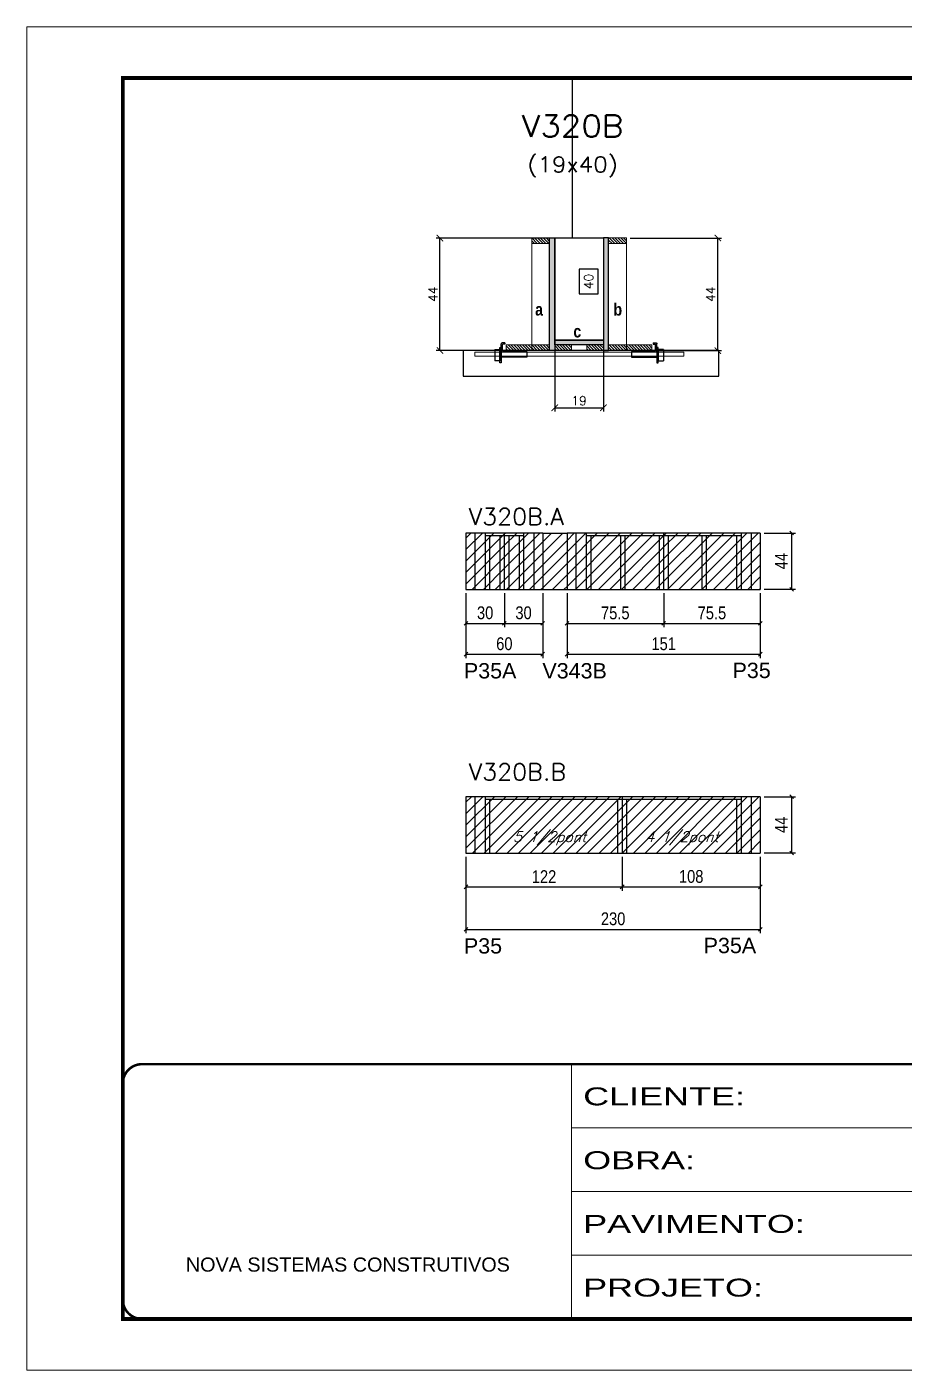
# Model space of a CAD drawing. Extents: x 137137 to 143418, y 10464 to 34486.
# Drawn here: x 140307 to 140993, y 20801 to 21851 of the extents above; entities that cross this region are included whole.
import ezdxf
from ezdxf.enums import TextEntityAlignment as Align

# ---------------------------------------------------------------- set-up
doc = ezdxf.new("R2010")
doc.units = 0
for name, pattern in [('CONTINUO', [0]), ('DASHED', [0.75, 0.5, -0.25]), ('HIDDEN', [0.375, 0.25, -0.125])]:
    doc.linetypes.add(name, pattern=pattern)
for name, color, linetype in [('5', 5, 'Continuous'), ('barrote', 251, 'Continuous'), ('COTA', 241, 'Continuous'), ('Cota Seção (2x)', 4, 'Continuous'), ('detalhes', 4, 'Continuous'), ('Painéis', 200, 'Continuous'), ('presilha', 1, 'Continuous'), ('SARR_2.2x7', 40, 'Continuous'), ('SARR_3.5x7', 81, 'Continuous'), ('texto', 7, 'Continuous'), ('Texto de Titulo', 7, 'Continuous'), ('Texto Qtd Sarr', 242, 'Continuous')]:
    doc.layers.add(name, color=color, linetype=linetype)
for name, color, linetype, lineweight in [('CONCRETO', 251, 'Continuous', 25), ('Folhas', 255, 'Continuous', 9), ('Hachura', 251, 'Continuous', 9), ('Madeira', 126, 'Continuous', 18), ('SARRAFO DE PRESSAO', 251, 'DASHED', 9), ('SCO-___-LAJ', 2, 'Continuous', 0), ('Texto Seção', 7, 'Continuous', 15)]:
    doc.layers.add(name, color=color, linetype=linetype, lineweight=lineweight)
doc.styles.add('ARIAL', font='arial.ttf')
doc.styles.add('COTA TECNICA', font='techl___.ttf', dxfattribs={"height": 10})
doc.styles.add('REGUA-120', font='ROMANS.shx', dxfattribs={"height": 15})
doc.styles.add('Romans', font='romans.shx')
doc.styles.get("Standard").update_dxf_attribs({"font": 'arial.ttf'})
doc.styles.add('TECNICA', font='techb___.ttf', dxfattribs={"height": 10})
doc.styles.add('Tecnologia', font='')
doc.styles.get('Tecnologia').set_extended_font_data('Forgotten Futurist')
doc.dimstyles.new('Cota Seção (2x)', dxfattribs={"dimtxt": 7, "dimasz": 5, "dimexe": 3, "dimexo": 3, "dimgap": 2, "dimtad": 3, "dimdec": 1, "dimlfac": 0.5, "dimzin": 12, "dimdsep": 46, "dimtxsty": 'Romans', "dimblk": 'ARCHTICK', "dimcen": 0, "dimclrd": 4, "dimclre": 4, "dimclrt": 1, "dimadec": 1, "dimazin": 3, "dimtfac": 1, "dimtdec": 1, "dimtmove": 0, "dimatfit": 3, "dimldrblk": 'OBLIQUE', "dimfxl": 1, "dimtolj": 1, "dimtzin": 12, "dimarcsym": 0})
doc.dimstyles.new('Cota Seção interna', dxfattribs={"dimtxt": 7, "dimasz": 6, "dimexe": 0.18, "dimexo": 2, "dimgap": -4, "dimtad": 3, "dimdec": 1, "dimlfac": 0.5, "dimzin": 12, "dimdsep": 46, "dimtxsty": 'Romans', "dimblk": 'ARCHTICK', "dimcen": 0.09, "dimse1": 1, "dimse2": 1, "dimsd1": 1, "dimsd2": 1, "dimclrd": 180, "dimclre": 5, "dimclrt": 1, "dimadec": 0, "dimazin": 3, "dimtfac": 1, "dimtdec": 1, "dimtofl": 0, "dimtmove": 0, "dimatfit": 3, "dimldrblk": 'ARCHTICK', "dimfxl": 1, "dimtolj": 1, "dimtzin": 0, "dimarcsym": 0})
doc.dimstyles.new('PAINEL', dxfattribs={"dimtxt": 10, "dimasz": 3, "dimexe": 3, "dimexo": 3, "dimgap": 3, "dimtad": 1, "dimdec": 1, "dimzin": 12, "dimdsep": 46, "dimtxsty": 'COTA TECNICA', "dimblk1": 'OBLIQUE', "dimblk2": 'OBLIQUE', "dimsah": 1, "dimcen": 0.9, "dimclrd": 4, "dimclre": 4, "dimclrt": 240, "dimadec": 1, "dimazin": 3, "dimtfac": 1, "dimtdec": 1, "dimtmove": 0, "dimatfit": 3, "dimfxl": 1, "dimtolj": 1, "dimtzin": 12, "dimarcsym": 0})
pattern_1 = [(315, (163676.3894, 13368.8062), (1.12253202, 1.12253202), [])]
pattern_2 = [(315, (163676.3894, 13295.2062), (1.12253202, 1.12253202), [])]
pattern_3 = [(45, (3170, -6891.4506), (-4.49012806, 4.49012806), [])]

# ---------------------------------------------------------------- blocks, each defined once
blk = doc.blocks.new('9999999999')
at = {"color": 30, "linetype": 'CONTINUO'}
for p, q in [((98564.6, 34230.2), (98564.6, 34429.4)), ((98564.6, 34379.6), (99584, 34379.6)), ((98564.6, 34329.8), (99488, 34329.8)), ((98564.6, 34280), (99488, 34280))]:
    blk.add_line(p, q, dxfattribs=at)
at = {"color": 30, "linetype": 'CONTINUO', "const_width": 2}
blk.add_lwpolyline([(99584, 34230.2), (99584, 34414.4, 0.414214), (99569, 34429.4), (98229, 34429.4, 0.414214), (98214, 34414.4), (98214, 34245.2, 0.414214), (98229, 34230.2), (99584, 34230.2)], format="xyb", dxfattribs=at)
at = {"layer": 'Folhas'}
blk.add_lwpolyline([(98139, 34190.2), (99624, 34190.2), (99624, 35240.2), (98139, 35240.2)], close=True, dxfattribs=at)
at = {"layer": 'Folhas', "color": 30, "const_width": 3}
blk.add_lwpolyline([(98214, 34230.2), (99584, 34230.2), (99584, 35200.2), (98214, 35200.2)], close=True, dxfattribs=at)
at = {"color": 7, "linetype": 'Continuous', "ltscale": 5, "style": 'ARIAL'}
blk.add_text('NOVA SISTEMAS CONSTRUTIVOS', height=11.059, dxfattribs=at).set_placement((98263.2, 34267.2))
at = {"layer": 'Folhas', "color": 7, "style": 'Tecnologia', "width": 1.5}
for s, p in [('CLIENTE:', (98573.7, 34397.2)), ('OBRA:', (98573.7, 34347.3)), ('PAVIMENTO:', (98573.7, 34297.5)), ('PROJETO:', (98573.7, 34247.7))]:
    blk.add_text(s, height=14, dxfattribs=at).set_placement(p)
blk = doc.blocks.new('_Oblique')
at = {"color": 0, "linetype": 'ByBlock', "lineweight": -2}
blk.add_line((-0.5, -0.5), (0.5, 0.5), dxfattribs=at)
blk = doc.blocks.new('*D1880')
at = {"layer": 'COTA', "color": 4, "linetype": 'ByBlock', "lineweight": -2, "transparency": 16777216}
for p, q in [((140650.4, 21408.8), (140650.4, 21358.1)), ((140710.4, 21408.8), (140710.4, 21358.1)), ((140650.4, 21361.1), (140710.4, 21361.1))]:
    blk.add_line(p, q, dxfattribs=at)
at = {"layer": 'Defpoints', "color": 0, "linetype": 'ByBlock', "transparency": 16777216}
for p in [(140650.4, 21411.8), (140710.4, 21411.8), (140710.4, 21361.1)]:
    blk.add_point(p, dxfattribs=at)
at = {"layer": 'COTA', "color": 4, "linetype": 'ByBlock', "lineweight": -2, "transparency": 16777216, "xscale": 3, "yscale": 3, "zscale": 3, "rotation": 180}
blk.add_blockref('_Oblique', (140650.4, 21361.1), dxfattribs=at)
at = {"layer": 'COTA', "color": 4, "linetype": 'ByBlock', "lineweight": -2, "transparency": 16777216, "xscale": 3, "yscale": 3, "zscale": 3}
blk.add_blockref('_Oblique', (140710.4, 21361.1), dxfattribs=at)
at = {"layer": 'COTA', "color": 240, "linetype": 'ByBlock', "transparency": 16777216, "insert": (140680.4, 21369.2), "char_height": 10, "attachment_point": 5, "style": 'COTA TECNICA'}
blk.add_mtext('\\A1;60', dxfattribs=at)
blk = doc.blocks.new('_ArchTick')
at = {"color": 0, "linetype": 'ByBlock', "const_width": 0.15}
blk.add_lwpolyline([(-0.5, -0.5), (0.5, 0.5)], dxfattribs=at)
blk = doc.blocks.new('*D1881')
at = {"layer": 'COTA', "color": 4, "lineweight": -2, "transparency": 16777216}
for p, q in [((140716.8, 21686.4), (140627.1, 21686.4)), ((140630.1, 21598.4), (140630.1, 21686.4)), ((140678.8, 21598.4), (140627.1, 21598.4))]:
    blk.add_line(p, q, dxfattribs=at)
at = {"layer": 'Defpoints', "color": 0, "transparency": 16777216}
for p in [(140630.1, 21686.4), (140719.8, 21686.4), (140681.8, 21598.4)]:
    blk.add_point(p, dxfattribs=at)
at = {"layer": 'COTA', "color": 4, "lineweight": -2, "transparency": 16777216, "xscale": 5, "yscale": 5, "zscale": 5}
for p, rotation in [((140630.1, 21686.4), 90), ((140630.1, 21598.4), 270)]:
    blk.add_blockref('_ArchTick', p, dxfattribs=dict(at, rotation=rotation))
at = {"layer": 'COTA', "color": 1, "transparency": 16777216, "insert": (140624.6, 21642.4), "char_height": 7, "attachment_point": 5, "rotation": 90, "style": 'Romans'}
blk.add_mtext('\\A1;44', dxfattribs=at)
blk = doc.blocks.new('*D1882')
at = {"layer": 'COTA', "color": 4, "lineweight": -2, "transparency": 16777216}
for p, q in [((140778.8, 21686.4), (140850.2, 21686.4)), ((140847.2, 21598.4), (140847.2, 21686.4)), ((140798.8, 21598.4), (140850.2, 21598.4))]:
    blk.add_line(p, q, dxfattribs=at)
at = {"layer": 'Defpoints', "color": 0, "transparency": 16777216}
for p in [(140775.8, 21686.4), (140847.2, 21686.4), (140795.8, 21598.4)]:
    blk.add_point(p, dxfattribs=at)
at = {"layer": 'COTA', "color": 4, "lineweight": -2, "transparency": 16777216, "xscale": 5, "yscale": 5, "zscale": 5}
for p, rotation in [((140847.2, 21686.4), 90), ((140847.2, 21598.4), 270)]:
    blk.add_blockref('_ArchTick', p, dxfattribs=dict(at, rotation=rotation))
at = {"layer": 'COTA', "color": 1, "transparency": 16777216, "insert": (140841.7, 21642.4), "char_height": 7, "attachment_point": 5, "rotation": 90, "style": 'Romans'}
blk.add_mtext('\\A1;44', dxfattribs=at)
blk = doc.blocks.new('*D1883')
at = {"layer": 'Cota Seção (2x)', "color": 180, "lineweight": -2, "transparency": 16777216}
for p, q in [((140753.8, 21662.1), (140738.8, 21662.1)), ((140738.8, 21662.1), (140738.8, 21642.8)), ((140753.8, 21642.8), (140753.8, 21662.1)), ((140738.8, 21642.8), (140753.8, 21642.8))]:
    blk.add_line(p, q, dxfattribs=at)
at = {"layer": 'Defpoints', "color": 0, "transparency": 16777216}
for p in [(140757.8, 21686.4), (140757.8, 21686.4), (140757.8, 21606.5)]:
    blk.add_point(p, dxfattribs=at)
at = {"layer": 'Cota Seção (2x)', "color": 1, "transparency": 16777216, "insert": (140746.3, 21652.4), "char_height": 7, "attachment_point": 5, "rotation": 90, "style": 'Romans'}
blk.add_mtext('\\A1;40', dxfattribs=at)
blk = doc.blocks.new('titulo1')
at = {"layer": 'Defpoints', "color": 252, "linetype": 'HIDDEN', "ltscale": 2}
blk.add_line((0, 0), (0, 125), dxfattribs=at)
at = {"layer": 'Defpoints', "style": 'Romans', "oblique": 15}
blk.add_attdef('FOLHA', text='', height=10, dxfattribs=at).set_placement((0, 15.6), align=Align.MIDDLE_CENTER)
at = {"layer": 'Texto Qtd Sarr', "color": 3, "style": 'Romans', "oblique": 15}
for tag, height, p in [('TITULO', 17, (0, 71.4)), ('SEÇÃO', 12, (0, 41.5))]:
    blk.add_attdef(tag, text='', height=height, dxfattribs=at).set_placement(p, align=Align.MIDDLE_CENTER)
blk = doc.blocks.new('PRESILHA METÁLICA 1')
at = {"layer": 'presilha'}
for p, q in [((7.5, 10.6), (7.5, 19.9)), ((12, 21), (8.6, 21)), ((9, 11.6), (9, 18.9)), ((12, 19.5), (9.6, 19.5)), ((12, 21), (12, 19.5)), ((0, 13), (6, 13)), ((0, 13), (0, 0)), ((6, 0), (0, 0)), ((6, 15.5), (7.5, 15.5)), ((6, -2.5), (6, 15.5)), ((6, 13), (6, 0)), ((7.5, 15.5), (7.5, -2.5)), ((37.5, 4.1), (7.5, 4.1)), ((37.5, 11), (9.6, 11)), ((37.5, 11), (37.5, 4.1)), ((7.5, -2.5), (6, -2.5))]:
    blk.add_line(p, q, dxfattribs=at)
for centre, radius, start, end in [((8.6, 19.9), 1.14, 90, 180), ((9.6, 18.9), 0.57, 90, 180), ((9.6, 11.6), 0.57, 180, 270)]:
    blk.add_arc(centre, radius, start, end, dxfattribs=at)
blk = doc.blocks.new('*D1884')
at = {"layer": 'COTA', "color": 4, "lineweight": -2, "transparency": 16777216}
for p, q in [((140719.8, 21599.8), (140719.8, 21550.7)), ((140757.8, 21599.8), (140757.8, 21550.7)), ((140719.8, 21553.7), (140757.8, 21553.7))]:
    blk.add_line(p, q, dxfattribs=at)
at = {"layer": 'Defpoints', "color": 0, "transparency": 16777216}
for p in [(140719.8, 21602.8), (140757.8, 21602.8), (140757.8, 21553.7)]:
    blk.add_point(p, dxfattribs=at)
at = {"layer": 'COTA', "color": 4, "lineweight": -2, "transparency": 16777216, "xscale": 5, "yscale": 5, "zscale": 5, "rotation": 180}
blk.add_blockref('_ArchTick', (140719.8, 21553.7), dxfattribs=at)
at = {"layer": 'COTA', "color": 4, "lineweight": -2, "transparency": 16777216, "xscale": 5, "yscale": 5, "zscale": 5}
blk.add_blockref('_ArchTick', (140757.8, 21553.7), dxfattribs=at)
at = {"layer": 'COTA', "color": 1, "transparency": 16777216, "insert": (140738.8, 21559.2), "char_height": 7, "attachment_point": 5, "style": 'Romans'}
blk.add_mtext('\\A1;19', dxfattribs=at)
blk = doc.blocks.new('*D1885')
at = {"layer": 'COTA', "color": 4, "linetype": 'ByBlock', "lineweight": -2, "transparency": 16777216}
for p, q in [((140650.4, 21202.7), (140650.4, 21143)), ((140880.4, 21202.7), (140880.4, 21143)), ((140650.4, 21146), (140880.4, 21146))]:
    blk.add_line(p, q, dxfattribs=at)
at = {"layer": 'Defpoints', "color": 0, "linetype": 'ByBlock', "transparency": 16777216}
for p in [(140650.4, 21205.7), (140880.4, 21205.7), (140880.4, 21146)]:
    blk.add_point(p, dxfattribs=at)
at = {"layer": 'COTA', "color": 4, "linetype": 'ByBlock', "lineweight": -2, "transparency": 16777216, "xscale": 3, "yscale": 3, "zscale": 3, "rotation": 180}
blk.add_blockref('_Oblique', (140650.4, 21146), dxfattribs=at)
at = {"layer": 'COTA', "color": 4, "linetype": 'ByBlock', "lineweight": -2, "transparency": 16777216, "xscale": 3, "yscale": 3, "zscale": 3}
blk.add_blockref('_Oblique', (140880.4, 21146), dxfattribs=at)
at = {"layer": 'COTA', "color": 240, "linetype": 'ByBlock', "transparency": 16777216, "insert": (140765.4, 21154.2), "char_height": 10, "attachment_point": 5, "style": 'COTA TECNICA'}
blk.add_mtext('\\A1;230', dxfattribs=at)
blk = doc.blocks.new('*D1886')
at = {"layer": 'COTA', "color": 4, "linetype": 'ByBlock', "lineweight": -2, "transparency": 16777216}
for p, q in [((140883.4, 21249.7), (140907.9, 21249.7)), ((140904.9, 21249.7), (140904.9, 21205.7)), ((140883.4, 21205.7), (140907.9, 21205.7))]:
    blk.add_line(p, q, dxfattribs=at)
at = {"layer": 'Defpoints', "color": 0, "linetype": 'ByBlock', "transparency": 16777216}
for p in [(140880.4, 21249.7), (140880.4, 21205.7), (140904.9, 21205.7)]:
    blk.add_point(p, dxfattribs=at)
at = {"layer": 'COTA', "color": 4, "linetype": 'ByBlock', "lineweight": -2, "transparency": 16777216, "xscale": 3, "yscale": 3, "zscale": 3}
for p, rotation in [((140904.9, 21249.7), 90), ((140904.9, 21205.7), 270)]:
    blk.add_blockref('_Oblique', p, dxfattribs=dict(at, rotation=rotation))
at = {"layer": 'COTA', "color": 240, "linetype": 'ByBlock', "transparency": 16777216, "insert": (140896.8, 21227.7), "char_height": 10, "attachment_point": 5, "rotation": 90, "style": 'COTA TECNICA'}
blk.add_mtext('\\A1;44', dxfattribs=at)
blk = doc.blocks.new('*D1887')
at = {"layer": 'COTA', "color": 4, "linetype": 'ByBlock', "lineweight": -2, "transparency": 16777216}
for p, q in [((140650.4, 21408.8), (140650.4, 21382.2)), ((140680.4, 21408.8), (140680.4, 21382.2)), ((140650.4, 21385.2), (140680.4, 21385.2))]:
    blk.add_line(p, q, dxfattribs=at)
at = {"layer": 'Defpoints', "color": 0, "linetype": 'ByBlock', "transparency": 16777216}
for p in [(140650.4, 21411.8), (140680.4, 21411.8), (140680.4, 21385.2)]:
    blk.add_point(p, dxfattribs=at)
at = {"layer": 'COTA', "color": 4, "linetype": 'ByBlock', "lineweight": -2, "transparency": 16777216, "xscale": 3, "yscale": 3, "zscale": 3, "rotation": 180}
blk.add_blockref('_Oblique', (140650.4, 21385.2), dxfattribs=at)
at = {"layer": 'COTA', "color": 4, "linetype": 'ByBlock', "lineweight": -2, "transparency": 16777216, "xscale": 3, "yscale": 3, "zscale": 3}
blk.add_blockref('_Oblique', (140680.4, 21385.2), dxfattribs=at)
at = {"layer": 'COTA', "color": 240, "linetype": 'ByBlock', "transparency": 16777216, "insert": (140665.4, 21393.4), "char_height": 10, "attachment_point": 5, "style": 'COTA TECNICA'}
blk.add_mtext('\\A1;30', dxfattribs=at)
blk = doc.blocks.new('*D1888')
at = {"layer": 'COTA', "color": 4, "linetype": 'ByBlock', "lineweight": -2, "transparency": 16777216}
for p, q in [((140680.4, 21408.8), (140680.4, 21382.2)), ((140710.4, 21408.8), (140710.4, 21382.2)), ((140680.4, 21385.2), (140710.4, 21385.2))]:
    blk.add_line(p, q, dxfattribs=at)
at = {"layer": 'Defpoints', "color": 0, "linetype": 'ByBlock', "transparency": 16777216}
for p in [(140680.4, 21411.8), (140710.4, 21411.8), (140710.4, 21385.2)]:
    blk.add_point(p, dxfattribs=at)
at = {"layer": 'COTA', "color": 4, "linetype": 'ByBlock', "lineweight": -2, "transparency": 16777216, "xscale": 3, "yscale": 3, "zscale": 3, "rotation": 180}
blk.add_blockref('_Oblique', (140680.4, 21385.2), dxfattribs=at)
at = {"layer": 'COTA', "color": 4, "linetype": 'ByBlock', "lineweight": -2, "transparency": 16777216, "xscale": 3, "yscale": 3, "zscale": 3}
blk.add_blockref('_Oblique', (140710.4, 21385.2), dxfattribs=at)
at = {"layer": 'COTA', "color": 240, "linetype": 'ByBlock', "transparency": 16777216, "insert": (140695.4, 21393.4), "char_height": 10, "attachment_point": 5, "style": 'COTA TECNICA'}
blk.add_mtext('\\A1;30', dxfattribs=at)
blk = doc.blocks.new('*D1889')
at = {"layer": 'COTA', "color": 4, "linetype": 'ByBlock', "lineweight": -2, "transparency": 16777216}
for p, q in [((140650.4, 21202.7), (140650.4, 21176.2)), ((140772.4, 21202.7), (140772.4, 21176.2)), ((140650.4, 21179.2), (140772.4, 21179.2))]:
    blk.add_line(p, q, dxfattribs=at)
at = {"layer": 'Defpoints', "color": 0, "linetype": 'ByBlock', "transparency": 16777216}
for p in [(140650.4, 21205.7), (140772.4, 21205.7), (140772.4, 21179.2)]:
    blk.add_point(p, dxfattribs=at)
at = {"layer": 'COTA', "color": 4, "linetype": 'ByBlock', "lineweight": -2, "transparency": 16777216, "xscale": 3, "yscale": 3, "zscale": 3, "rotation": 180}
blk.add_blockref('_Oblique', (140650.4, 21179.2), dxfattribs=at)
at = {"layer": 'COTA', "color": 4, "linetype": 'ByBlock', "lineweight": -2, "transparency": 16777216, "xscale": 3, "yscale": 3, "zscale": 3}
blk.add_blockref('_Oblique', (140772.4, 21179.2), dxfattribs=at)
at = {"layer": 'COTA', "color": 240, "linetype": 'ByBlock', "transparency": 16777216, "insert": (140711.4, 21187.2), "char_height": 10, "attachment_point": 5, "style": 'COTA TECNICA'}
blk.add_mtext('\\A1;122', dxfattribs=at)
blk = doc.blocks.new('*D1890')
at = {"layer": 'COTA', "color": 4, "linetype": 'ByBlock', "lineweight": -2, "transparency": 16777216}
for p, q in [((140772.4, 21202.7), (140772.4, 21176.2)), ((140880.4, 21202.7), (140880.4, 21176.2)), ((140772.4, 21179.2), (140880.4, 21179.2))]:
    blk.add_line(p, q, dxfattribs=at)
at = {"layer": 'Defpoints', "color": 0, "linetype": 'ByBlock', "transparency": 16777216}
for p in [(140772.4, 21205.7), (140880.4, 21205.7), (140880.4, 21179.2)]:
    blk.add_point(p, dxfattribs=at)
at = {"layer": 'COTA', "color": 4, "linetype": 'ByBlock', "lineweight": -2, "transparency": 16777216, "xscale": 3, "yscale": 3, "zscale": 3, "rotation": 180}
blk.add_blockref('_Oblique', (140772.4, 21179.2), dxfattribs=at)
at = {"layer": 'COTA', "color": 4, "linetype": 'ByBlock', "lineweight": -2, "transparency": 16777216, "xscale": 3, "yscale": 3, "zscale": 3}
blk.add_blockref('_Oblique', (140880.4, 21179.2), dxfattribs=at)
at = {"layer": 'COTA', "color": 240, "linetype": 'ByBlock', "transparency": 16777216, "insert": (140826.4, 21187.3), "char_height": 10, "attachment_point": 5, "style": 'COTA TECNICA'}
blk.add_mtext('\\A1;108', dxfattribs=at)
blk = doc.blocks.new('*D1891')
at = {"layer": 'COTA', "color": 4, "linetype": 'ByBlock', "lineweight": -2, "transparency": 16777216}
for p, q in [((140729.4, 21408.8), (140729.4, 21358.1)), ((140880.4, 21408.8), (140880.4, 21358.1)), ((140729.4, 21361.1), (140880.4, 21361.1))]:
    blk.add_line(p, q, dxfattribs=at)
at = {"layer": 'Defpoints', "color": 0, "linetype": 'ByBlock', "transparency": 16777216}
for p in [(140729.4, 21411.8), (140880.4, 21411.8), (140880.4, 21361.1)]:
    blk.add_point(p, dxfattribs=at)
at = {"layer": 'COTA', "color": 4, "linetype": 'ByBlock', "lineweight": -2, "transparency": 16777216, "xscale": 3, "yscale": 3, "zscale": 3, "rotation": 180}
blk.add_blockref('_Oblique', (140729.4, 21361.1), dxfattribs=at)
at = {"layer": 'COTA', "color": 4, "linetype": 'ByBlock', "lineweight": -2, "transparency": 16777216, "xscale": 3, "yscale": 3, "zscale": 3}
blk.add_blockref('_Oblique', (140880.4, 21361.1), dxfattribs=at)
at = {"layer": 'COTA', "color": 240, "linetype": 'ByBlock', "transparency": 16777216, "insert": (140804.9, 21369.2), "char_height": 10, "attachment_point": 5, "style": 'COTA TECNICA'}
blk.add_mtext('\\A1;151', dxfattribs=at)
blk = doc.blocks.new('*D1892')
at = {"layer": 'COTA', "color": 4, "linetype": 'ByBlock', "lineweight": -2, "transparency": 16777216}
for p, q in [((140883.4, 21455.8), (140907.9, 21455.8)), ((140904.9, 21455.8), (140904.9, 21411.8)), ((140883.4, 21411.8), (140907.9, 21411.8))]:
    blk.add_line(p, q, dxfattribs=at)
at = {"layer": 'Defpoints', "color": 0, "linetype": 'ByBlock', "transparency": 16777216}
for p in [(140880.4, 21455.8), (140880.4, 21411.8), (140904.9, 21411.8)]:
    blk.add_point(p, dxfattribs=at)
at = {"layer": 'COTA', "color": 4, "linetype": 'ByBlock', "lineweight": -2, "transparency": 16777216, "xscale": 3, "yscale": 3, "zscale": 3}
for p, rotation in [((140904.9, 21455.8), 90), ((140904.9, 21411.8), 270)]:
    blk.add_blockref('_Oblique', p, dxfattribs=dict(at, rotation=rotation))
at = {"layer": 'COTA', "color": 240, "linetype": 'ByBlock', "transparency": 16777216, "insert": (140896.8, 21433.8), "char_height": 10, "attachment_point": 5, "rotation": 90, "style": 'COTA TECNICA'}
blk.add_mtext('\\A1;44', dxfattribs=at)
blk = doc.blocks.new('*D1893')
at = {"layer": 'COTA', "color": 4, "linetype": 'ByBlock', "lineweight": -2, "transparency": 16777216}
for p, q in [((140729.4, 21408.8), (140729.4, 21382.2)), ((140804.9, 21408.8), (140804.9, 21382.2)), ((140729.4, 21385.2), (140804.9, 21385.2))]:
    blk.add_line(p, q, dxfattribs=at)
at = {"layer": 'Defpoints', "color": 0, "linetype": 'ByBlock', "transparency": 16777216}
for p in [(140729.4, 21411.8), (140804.9, 21411.8), (140804.9, 21385.2)]:
    blk.add_point(p, dxfattribs=at)
at = {"layer": 'COTA', "color": 4, "linetype": 'ByBlock', "lineweight": -2, "transparency": 16777216, "xscale": 3, "yscale": 3, "zscale": 3, "rotation": 180}
blk.add_blockref('_Oblique', (140729.4, 21385.2), dxfattribs=at)
at = {"layer": 'COTA', "color": 4, "linetype": 'ByBlock', "lineweight": -2, "transparency": 16777216, "xscale": 3, "yscale": 3, "zscale": 3}
blk.add_blockref('_Oblique', (140804.9, 21385.2), dxfattribs=at)
at = {"layer": 'COTA', "color": 240, "linetype": 'ByBlock', "transparency": 16777216, "insert": (140767.1, 21393.3), "char_height": 10, "attachment_point": 5, "style": 'COTA TECNICA'}
blk.add_mtext('\\A1;75.5', dxfattribs=at)
blk = doc.blocks.new('*D1894')
at = {"layer": 'COTA', "color": 4, "linetype": 'ByBlock', "lineweight": -2, "transparency": 16777216}
for p, q in [((140804.9, 21408.8), (140804.9, 21382.2)), ((140880.4, 21408.8), (140880.4, 21382.2)), ((140804.9, 21385.2), (140880.4, 21385.2))]:
    blk.add_line(p, q, dxfattribs=at)
at = {"layer": 'Defpoints', "color": 0, "linetype": 'ByBlock', "transparency": 16777216}
for p in [(140804.9, 21411.8), (140880.4, 21411.8), (140880.4, 21385.2)]:
    blk.add_point(p, dxfattribs=at)
at = {"layer": 'COTA', "color": 4, "linetype": 'ByBlock', "lineweight": -2, "transparency": 16777216, "xscale": 3, "yscale": 3, "zscale": 3, "rotation": 180}
blk.add_blockref('_Oblique', (140804.9, 21385.2), dxfattribs=at)
at = {"layer": 'COTA', "color": 4, "linetype": 'ByBlock', "lineweight": -2, "transparency": 16777216, "xscale": 3, "yscale": 3, "zscale": 3}
blk.add_blockref('_Oblique', (140880.4, 21385.2), dxfattribs=at)
at = {"layer": 'COTA', "color": 240, "linetype": 'ByBlock', "transparency": 16777216, "insert": (140842.6, 21393.3), "char_height": 10, "attachment_point": 5, "style": 'COTA TECNICA'}
blk.add_mtext('\\A1;75.5', dxfattribs=at)

msp = doc.modelspace()

# ---------------------------------------------------------------- hatches: boundary and pattern name
at = {"layer": 'Hachura'}
h = msp.add_hatch(dxfattribs=at)
h.set_pattern_fill('ANSI31', color=256, scale=0.5, angle=270, style=0)
h.set_pattern_definition([(315, (163676.3894, 13378.8062), (1.12253202, 1.12253202), [])])
h.paths.add_polyline_path([(140715.77, 21682.05), (140715.77, 21686.45), (140701.77, 21686.45), (140701.77, 21682.05)])
h = msp.add_hatch(color=256, dxfattribs=at)
h.dxf.hatch_style = 1
h.paths.add_polyline_path([(140715.77, 21686.45), (140719.77, 21686.45), (140719.77, 21598.45), (140715.77, 21598.45)])
h = msp.add_hatch(color=256, dxfattribs=at)
h.dxf.hatch_style = 1
h.paths.add_polyline_path([(140761.76, 21686.45), (140757.76, 21686.45), (140757.77, 21598.45), (140761.77, 21598.45)])
h = msp.add_hatch(dxfattribs=at)
h.set_pattern_fill('ANSI31', color=256, scale=0.5, angle=270, style=0)
h.set_pattern_definition([(315, (163676.399, 13378.8062), (1.12253202, 1.12253202), [])])
h.paths.add_polyline_path([(140761.76, 21682.05), (140761.76, 21686.45), (140775.76, 21686.45), (140775.76, 21682.05)])
h = msp.add_hatch(dxfattribs=at)
h.set_pattern_fill('ANSI31', color=256, scale=0.5, angle=270, style=0)
h.set_pattern_definition(pattern_1)
h.paths.add_polyline_path([(140681.77, 21598.45), (140681.77, 21602.85), (140701.77, 21602.85), (140701.77, 21598.45)])
h = msp.add_hatch(dxfattribs=at)
h.set_pattern_fill('ANSI31', color=256, scale=0.5, angle=270, style=0)
h.set_pattern_definition(pattern_2)
h.paths.add_polyline_path([(140715.77, 21598.45), (140715.77, 21602.85), (140701.77, 21602.85), (140701.77, 21598.45)])
h = msp.add_hatch(color=256, dxfattribs=at)
h.dxf.hatch_style = 1
h.paths.add_polyline_path([(140719.77, 21602.85), (140719.77, 21606.45), (140757.77, 21606.45), (140757.77, 21602.85)])
h = msp.add_hatch(dxfattribs=at)
h.set_pattern_fill('ANSI31', color=256, scale=0.5, angle=270, style=0)
h.set_pattern_definition(pattern_1)
h.paths.add_polyline_path([(140719.77, 21598.45), (140719.77, 21602.85), (140732.77, 21602.85), (140732.77, 21598.45)])
h = msp.add_hatch(dxfattribs=at)
h.set_pattern_fill('ANSI31', color=256, scale=0.5, angle=270, style=0)
h.set_pattern_definition(pattern_1)
h.paths.add_polyline_path([(140757.77, 21598.45), (140757.77, 21602.85), (140744.77, 21602.85), (140744.77, 21598.45)])
h = msp.add_hatch(dxfattribs=at)
h.set_pattern_fill('ANSI31', color=256, scale=0.5, angle=270, style=0)
h.set_pattern_definition(pattern_2)
h.paths.add_polyline_path([(140761.77, 21598.45), (140761.77, 21602.85), (140775.77, 21602.85), (140775.77, 21598.45)])
h = msp.add_hatch(dxfattribs=at)
h.set_pattern_fill('ANSI31', color=256, scale=0.5, angle=270, style=0)
h.set_pattern_definition(pattern_1)
h.paths.add_polyline_path([(140795.77, 21598.45), (140795.77, 21602.85), (140775.77, 21602.85), (140775.77, 21598.45)])
at = {"layer": 'Hachura', "linetype": 'ByBlock'}
h = msp.add_hatch(dxfattribs=at)
h.set_pattern_fill('ANSI31', color=256, scale=2)
h.set_pattern_definition(pattern_3)
h.paths.add_polyline_path([(140680.37, 21455.75), (140650.37, 21455.75), (140650.37, 21411.75), (140680.37, 21411.75)])
h = msp.add_hatch(dxfattribs=at)
h.set_pattern_fill('ANSI31', color=256, scale=2)
h.set_pattern_definition(pattern_3)
h.paths.add_polyline_path([(140710.37, 21455.75), (140680.37, 21455.75), (140680.37, 21411.75), (140710.37, 21411.75)])
h = msp.add_hatch(dxfattribs=at)
h.set_pattern_fill('ANSI31', color=256, scale=2)
h.set_pattern_definition(pattern_3)
h.paths.add_polyline_path([(140729.37, 21455.75), (140710.37, 21455.75), (140710.37, 21411.75), (140729.37, 21411.75)])
h = msp.add_hatch(dxfattribs=at)
h.set_pattern_fill('ANSI31', color=256, scale=2)
h.set_pattern_definition(pattern_3)
h.paths.add_polyline_path([(140804.87, 21455.75), (140729.37, 21455.75), (140729.37, 21411.75), (140804.87, 21411.75)])
h = msp.add_hatch(dxfattribs=at)
h.set_pattern_fill('ANSI31', color=256, scale=2)
h.set_pattern_definition(pattern_3)
h.paths.add_polyline_path([(140880.37, 21455.75), (140804.87, 21455.75), (140804.87, 21411.75), (140880.37, 21411.75)])
h = msp.add_hatch(dxfattribs=at)
h.set_pattern_fill('ANSI31', color=256, scale=2)
h.set_pattern_definition(pattern_3)
h.paths.add_polyline_path([(140772.37, 21249.68), (140650.37, 21249.68), (140650.37, 21205.68), (140772.37, 21205.68)])
h = msp.add_hatch(dxfattribs=at)
h.set_pattern_fill('ANSI31', color=256, scale=2)
h.set_pattern_definition(pattern_3)
h.paths.add_polyline_path([(140880.37, 21249.68), (140772.37, 21249.68), (140772.37, 21205.68), (140880.37, 21205.68)])

# ---------------------------------------------------------------- linework, layer by layer
at = {"layer": 'barrote'}
msp.add_lwpolyline([(140648.31, 21578.45), (140847.9, 21578.45), (140847.9, 21598.45), (140648.31, 21598.45)], close=True, dxfattribs=at)
at = {"layer": 'CONCRETO'}
msp.add_lwpolyline([(140719.77, 21686.45), (140719.77, 21686.45), (140719.77, 21686.45), (140719.77, 21686.45), (140757.77, 21686.45), (140757.77, 21686.45), (140757.77, 21686.45), (140757.77, 21606.45), (140719.77, 21606.45), (140719.77, 21686.45)], close=True, dxfattribs=at)
at = {"layer": 'COTA', "linetype": 'ByBlock'}
for p, q in [((140710.37, 21455.75), (140729.37, 21455.75)), ((140710.37, 21411.75), (140729.37, 21411.75))]:
    msp.add_line(p, q, dxfattribs=at)
at = {"layer": 'Madeira'}
for points in [[(140715.77, 21682.05), (140715.77, 21686.45), (140701.77, 21686.45), (140701.77, 21682.05)], [(140715.77, 21686.45), (140701.77, 21686.45), (140701.77, 21598.45), (140715.77, 21598.45)], [(140761.76, 21682.05), (140761.76, 21686.45), (140775.76, 21686.45), (140775.76, 21682.05)], [(140761.76, 21686.45), (140775.76, 21686.45), (140775.77, 21598.45), (140761.77, 21598.45)], [(140681.77, 21598.45), (140681.77, 21602.85), (140701.77, 21602.85), (140701.77, 21598.45)], [(140715.77, 21598.45), (140715.77, 21602.85), (140701.77, 21602.85), (140701.77, 21598.45)], [(140719.77, 21598.45), (140719.77, 21602.85), (140732.77, 21602.85), (140732.77, 21598.45)], [(140757.77, 21598.45), (140757.77, 21602.85), (140744.77, 21602.85), (140744.77, 21598.45)], [(140761.77, 21598.45), (140761.77, 21602.85), (140775.77, 21602.85), (140775.77, 21598.45)], [(140795.77, 21598.45), (140795.77, 21602.85), (140775.77, 21602.85), (140775.77, 21598.45)]]:
    msp.add_lwpolyline(points, close=True, dxfattribs=at)
at = {"layer": 'Painéis', "linetype": 'ByBlock'}
for p, q in [((140650.37, 21455.75), (140650.37, 21411.75)), ((140710.37, 21455.75), (140650.37, 21455.75)), ((140680.37, 21455.75), (140680.37, 21411.75)), ((140710.37, 21455.75), (140710.37, 21411.75)), ((140729.37, 21455.75), (140729.37, 21411.75)), ((140880.37, 21455.75), (140729.37, 21455.75)), ((140804.87, 21455.75), (140804.87, 21411.75)), ((140880.37, 21455.75), (140880.37, 21411.75)), ((140650.37, 21411.75), (140710.37, 21411.75)), ((140729.37, 21411.75), (140880.37, 21411.75)), ((140650.37, 21249.68), (140650.37, 21205.68)), ((140880.37, 21249.68), (140650.37, 21249.68)), ((140772.37, 21249.68), (140772.37, 21205.68)), ((140880.37, 21249.68), (140880.37, 21205.68)), ((140650.37, 21205.68), (140880.37, 21205.68))]:
    msp.add_line(p, q, dxfattribs=at)
at = {"layer": 'Painéis'}
for points in [[(140715.77, 21686.45), (140719.77, 21686.45), (140719.77, 21598.45), (140715.77, 21598.45)], [(140761.76, 21686.45), (140757.76, 21686.45), (140757.77, 21598.45), (140761.77, 21598.45)], [(140719.77, 21602.85), (140719.77, 21606.45), (140757.77, 21606.45), (140757.77, 21602.85)]]:
    msp.add_lwpolyline(points, close=True, dxfattribs=at)
at = {"layer": 'SARR_2.2x7', "linetype": 'Continuous'}
for p, q in [((140657.37, 21455.75), (140657.37, 21411.75)), ((140680.37, 21453.55), (140665.37, 21453.55)), ((140695.37, 21453.55), (140680.37, 21453.55)), ((140703.37, 21455.75), (140703.37, 21411.75)), ((140736.37, 21455.75), (140736.37, 21411.75)), ((140804.87, 21453.55), (140744.37, 21453.55)), ((140865.37, 21453.55), (140804.87, 21453.55)), ((140873.37, 21455.75), (140873.37, 21411.75)), ((140657.37, 21249.68), (140657.37, 21205.68)), ((140772.37, 21247.48), (140665.37, 21247.48)), ((140865.37, 21247.48), (140772.37, 21247.48)), ((140873.37, 21249.68), (140873.37, 21205.68))]:
    msp.add_line(p, q, dxfattribs=at)
at = {"layer": 'SARR_3.5x7'}
for p, q in [((140665.37, 21455.75), (140665.37, 21411.75)), ((140668.87, 21453.55), (140668.87, 21411.75)), ((140676.87, 21453.55), (140676.87, 21411.75)), ((140683.87, 21453.55), (140683.87, 21411.75)), ((140691.87, 21453.55), (140691.87, 21411.75)), ((140695.37, 21455.75), (140695.37, 21411.75)), ((140744.37, 21455.75), (140744.37, 21411.75)), ((140747.87, 21453.55), (140747.87, 21411.75)), ((140771.12, 21453.55), (140771.12, 21411.75)), ((140774.62, 21453.55), (140774.62, 21411.75)), ((140801.37, 21453.55), (140801.37, 21411.75)), ((140808.37, 21453.55), (140808.37, 21411.75)), ((140834.62, 21453.55), (140834.62, 21411.75)), ((140838.12, 21453.55), (140838.12, 21411.75)), ((140861.87, 21453.55), (140861.87, 21411.75)), ((140865.37, 21455.75), (140865.37, 21411.75)), ((140665.37, 21249.68), (140665.37, 21205.68)), ((140668.87, 21247.48), (140668.87, 21205.68)), ((140768.87, 21247.48), (140768.87, 21205.68)), ((140775.87, 21247.48), (140775.87, 21205.68)), ((140861.87, 21247.48), (140861.87, 21205.68)), ((140865.37, 21249.68), (140865.37, 21205.68))]:
    msp.add_line(p, q, dxfattribs=at)
at = {"layer": 'SCO-___-LAJ', "color": 1}
msp.add_lwpolyline([(140657.32, 21597.12), (140820.58, 21597.12), (140820.58, 21593.92), (140657.32, 21593.92)], close=True, dxfattribs=at)

# ---------------------------------------------------------------- block references
at = {"layer": 'presilha', "yscale": 0.6666666666666666, "zscale": 0.6666666666666666}
for p, xscale in [((140672.9, 21590.48), 0.6666666666666666), ((140804.64, 21590.48), -0.6666666666666666)]:
    msp.add_blockref('PRESILHA METÁLICA 1', p, dxfattribs=dict(at, xscale=xscale))
at = {"layer": 'SARRAFO DE PRESSAO', "color": 6, "linetype": 'ByBlock'}
msp.add_blockref('9999999999', (42168.31, -13388.76), dxfattribs=at)
at = {"layer": 'Texto Seção'}
ref = msp.add_blockref('titulo1', (140733.77, 21686.45), dxfattribs=at)
ref.add_attrib('TITULO', 'V320B', dxfattribs={"layer": 'Texto de Titulo', "color": 7, "height": 17, "style": 'Romans', "width": 1.1}).set_placement((140733.77, 21773.95), align=Align.MIDDLE_CENTER)
ref.add_attrib('SEÇÃO', '(19x40)', dxfattribs={"layer": 'Texto de Titulo', "color": 7, "height": 12, "style": 'Romans', "width": 1.1}).set_placement((140733.77, 21743.95), align=Align.MIDDLE_CENTER)

# ---------------------------------------------------------------- texts
at = {"layer": '5', "linetype": 'Continuous'}
for s, p in [('P35A', (140648.81, 21342.12)), ('V343B', (140710.15, 21342.12)), ('P35', (140858.74, 21342.42)), ('P35', (140648.81, 21127.09)), ('P35A', (140836.16, 21127.38))]:
    msp.add_text(s, height=12, rotation=0.00004, dxfattribs=at).set_placement(p)
at = {"layer": 'detalhes', "style": 'TECNICA'}
for s, p in [('a', (140704.46, 21625.79)), ('b', (140765.7, 21625.78)), ('c', (140734.37, 21608.69))]:
    msp.add_text(s, height=9.6, dxfattribs=at).set_placement(p)
at = {"layer": 'texto', "color": 2, "char_height": 8, "attachment_point": 5, "style": 'Romans'}
for s, insert in [('{\\Q19;\\C256;5 1/2pont}', (140715.75, 21217.08)), ('{\\Q19;\\C256;4 1/2pont}', (140819.21, 21217.08))]:
    msp.add_mtext(s, dxfattribs=dict(at, insert=insert))
at = {"layer": 'Texto Seção', "style": 'REGUA-120', "width": 1.05}
for s, p in [('V320B.A', (140652.58, 21462.12)), ('V320B.B', (140652.58, 21262.52))]:
    msp.add_text(s, height=13, dxfattribs=at).set_placement(p)

# ---------------------------------------------------------------- dimensions: what is measured, and where the dimension line sits
at = {"layer": 'COTA'}
for base, p1, p2, picture, middle in [((140630.12, 21686.45), (140681.77, 21598.45), (140719.77, 21686.45), '*D1881', (140624.62, 21642.45)), ((140847.24, 21686.45), (140795.77, 21598.45), (140775.76, 21686.45), '*D1882', (140841.74, 21642.45))]:
    dim = msp.add_linear_dim(base=base, p1=p1, p2=p2, angle=90, dimstyle='Cota Seção (2x)', dxfattribs=at)
    dim.commit()
    dim.dimension.update_dxf_attribs({"geometry": picture, "text_midpoint": middle})
dim = msp.add_linear_dim(base=(140757.77, 21553.72), p1=(140719.77, 21602.85), p2=(140757.77, 21602.85), dimstyle='Cota Seção (2x)', dxfattribs=at)
dim.commit()
dim.dimension.update_dxf_attribs({"geometry": '*D1884', "text_midpoint": (140738.77, 21559.22)})
at = {"layer": 'COTA', "linetype": 'ByBlock'}
for base, p1, p2, picture, middle in [((140904.9, 21411.75), (140880.37, 21455.75), (140880.37, 21411.75), '*D1892', (140896.83, 21433.75)), ((140904.9, 21205.68), (140880.37, 21249.68), (140880.37, 21205.68), '*D1886', (140896.83, 21227.68))]:
    dim = msp.add_linear_dim(base=base, p1=p1, p2=p2, angle=90, dimstyle='PAINEL', dxfattribs=at)
    dim.commit()
    dim.dimension.update_dxf_attribs({"geometry": picture, "text_midpoint": middle})
for p1, p2, distance, picture, middle in [((140650.37, 21411.75), (140710.37, 21411.75), -50.7, '*D1880', (140680.37, 21369.16)), ((140729.37, 21411.75), (140880.37, 21411.75), -50.7, '*D1891', (140804.87, 21369.16)), ((140650.37, 21205.68), (140880.37, 21205.68), -59.67, '*D1885', (140765.37, 21154.24))]:
    dim = msp.add_aligned_dim(p1=p1, p2=p2, distance=distance, dimstyle='PAINEL', dxfattribs=at)
    dim.commit()
    dim.dimension.update_dxf_attribs({"geometry": picture, "text_midpoint": middle})
for base, p1, p2, picture, middle in [((140680.37, 21385.23), (140650.37, 21411.75), (140680.37, 21411.75), '*D1887', (140665.37, 21393.44)), ((140804.87, 21385.23), (140729.37, 21411.75), (140804.87, 21411.75), '*D1893', (140767.12, 21393.33)), ((140772.37, 21179.16), (140650.37, 21205.68), (140772.37, 21205.68), '*D1889', (140711.37, 21187.22))]:
    dim = msp.add_linear_dim(base=base, p1=p1, p2=p2, dimstyle='PAINEL', dxfattribs=at)
    dim.commit()
    dim.dimension.update_dxf_attribs({"geometry": picture, "text_midpoint": middle})
for base, p1, p2, picture, middle in [((140710.37, 21385.23), (140680.37, 21411.75), (140710.37, 21411.75), '*D1888', (140695.37, 21393.44)), ((140880.37, 21385.23), (140804.87, 21411.75), (140880.37, 21411.75), '*D1894', (140842.62, 21393.33)), ((140880.37, 21179.16), (140772.37, 21205.68), (140880.37, 21205.68), '*D1890', (140826.37, 21187.28))]:
    dim = msp.add_linear_dim(base=base, p1=p1, p2=p2, dimstyle='PAINEL', override={"dimtmove": 1}, dxfattribs=at)
    dim.commit()
    dim.dimension.update_dxf_attribs({"geometry": picture, "text_midpoint": middle})
at = {"layer": 'Cota Seção (2x)'}
dim = msp.add_linear_dim(base=(140757.76, 21686.45), p1=(140757.77, 21606.45), p2=(140757.76, 21686.45), angle=90, dimstyle='Cota Seção interna', dxfattribs=at)
dim.commit()
dim.dimension.update_dxf_attribs({"geometry": '*D1883', "text_midpoint": (140757.76, 21652.45), "dimtype": 160})

doc.saveas('drawing.dxf')
